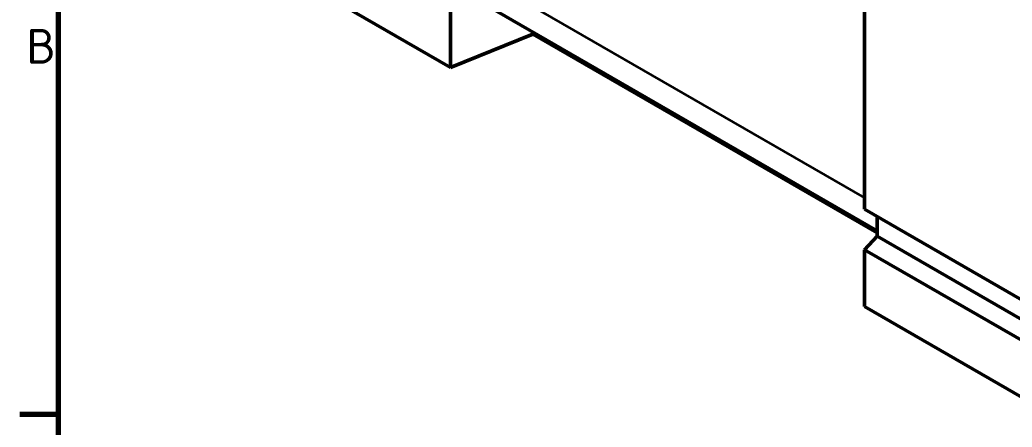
# Model space of a CAD drawing. Header units: millimetres. Extents: x 0 to 3089, y -40 to 1485.
# Drawn here: x 40.3 to 290.1, y 182.5 to 285.1 of the extents above; entities that cross this region are included whole.
import ezdxf

# ---------------------------------------------------------------- set-up
doc = ezdxf.new("R2010")
doc.units = ezdxf.units.MM
doc.header["$LTSCALE"] = 2.5
for name, color, linetype, lineweight in [('Rahmen (ISO)', 7, 'Continuous', 70), ('Sichtbar (ISO)', 7, 'Continuous', 50), ('Sichtbar schmal (ISO)', 7, 'Continuous', 35)]:
    doc.layers.add(name, color=color, linetype=linetype, lineweight=lineweight)
doc.styles.add('Notiztext (DIN)', font='isocpeur.ttf')

# ---------------------------------------------------------------- blocks, each defined once
blk = doc.blocks.new('Ränder Standardrahmen')
at = {"layer": 'Rahmen (ISO)'}
blk.add_line((20, 74.25), (16.1, 74.25), dxfattribs=at)
at = {"layer": 'Rahmen (ISO)', "flags": 128}
blk.add_lwpolyline([(20, 20), (20, 574), (821, 574), (821, 20), (20, 20)], dxfattribs=at)
at = {"layer": 'Rahmen (ISO)', "insert": (16.753, 109.625), "char_height": 3.5, "attachment_point": 7, "style": 'Notiztext (DIN)'}
blk.add_mtext('B', dxfattribs=at)

msp = doc.modelspace()

# ---------------------------------------------------------------- linework, layer by layer
at = {"layer": 'Sichtbar (ISO)'}
for p, q in [((252.958, 304.73), (252.958, 237.369)), ((148.66, 273.09), (98.102, 302.28)), ((148.66, 273.09), (148.66, 287.379)), ((158.28, 288.463), (256.161, 231.951)), ((169.455, 281.497), (148.66, 273.09)), ((169.455, 282.011), (169.455, 281.497)), ((256.161, 231.437), (169.455, 281.497)), ((252.958, 237.369), (302.456, 208.791)), ((256.161, 235.519), (256.161, 230.595)), ((256.161, 230.595), (252.958, 227.162)), ((307.03, 201.226), (256.161, 230.595)), ((252.958, 227.162), (252.958, 212.874)), ((302.456, 198.585), (252.958, 227.162)), ((302.456, 184.296), (252.958, 212.874))]:
    msp.add_line(p, q, dxfattribs=at)
at = {"layer": 'Sichtbar schmal (ISO)'}
msp.add_line((153.651, 297.562), (252.958, 240.226), dxfattribs=at)

# ---------------------------------------------------------------- block references
at = {"xscale": 2.5, "yscale": 2.5, "zscale": 2.5}
msp.add_blockref('Ränder Standardrahmen', (0, 0), dxfattribs=at)

doc.saveas('drawing.dxf')
